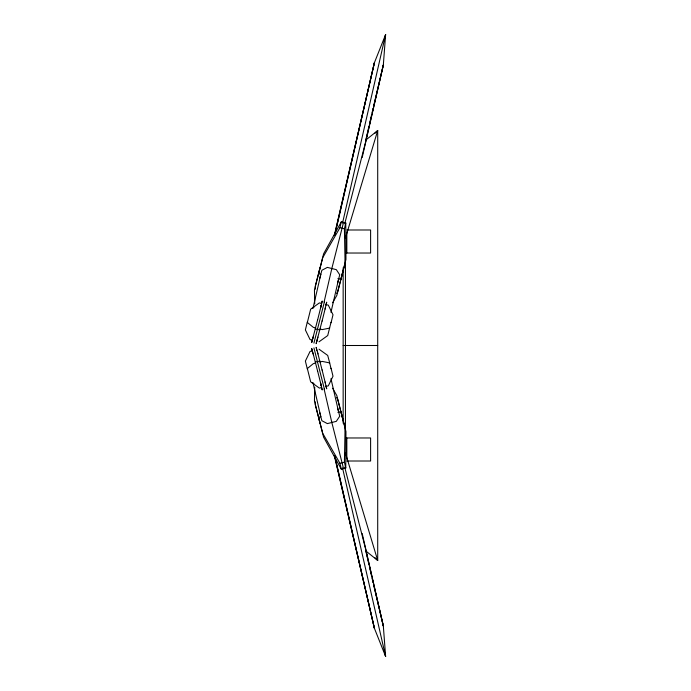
<?xml version="1.0" encoding="UTF-8"?>
<svg xmlns="http://www.w3.org/2000/svg" width="691" height="691" viewBox="0 0 691 691"><rect width="100%" height="100%" fill="white"/><g stroke="black" fill="none" stroke-linecap="round" stroke-linejoin="round"><path stroke-width="1.04" d="M315.45 401.86L315.346 405.004L323.621 437.222L341.294 469.12L345.759 467.997L345.966 431.59L337.683 399.372L336.603 397.567M314.716 387.133L314.448 401.134L322.732 433.352L339.946 463.315L341.294 469.12M345.759 467.997L344.42 462.184L345.068 427.72L336.793 395.502L332.613 388.238M336.603 293.433L337.683 291.628L345.966 259.41L345.759 223.003L341.294 221.88L323.621 253.778L318.594 273.757L320.624 274.267M313.092 307.815L320.823 274.318M334.297 235.527L374.392 62.726L385.621 34.55L383.332 64.98L362.188 157.505M334.634 234.975L374.392 62.726L335.04 234.145M312.712 338.357L311.693 342.546L317.618 319.847M320.874 305.845L320.555 307.219L321.082 305.344M320.581 307.918L322.222 301.051L321.41 303.928M314.716 303.867L314.448 289.866L322.732 257.648L339.946 227.685L341.294 221.88M324.096 302.01L331.827 268.523M324.459 301.613L313.93 343.116M342.529 223.089L385.621 34.55L384.878 37.685M343.522 222.442L331.611 269.378M316.884 340.525L316.158 343.677L322.084 320.97M325.055 309.05L326.688 302.183L325.884 305.059M332.613 302.762L336.793 295.498L345.068 263.28L344.42 228.816L345.759 223.003M365.815 139.945L367.517 132.586M368.001 130.478L368.968 126.272M369.452 124.164L371.637 114.697M372.129 112.59L373.097 108.383M373.581 106.284L374.557 102.069M366.118 139.547L383.332 64.98L374.798 101.041M330.963 312.315L338.694 278.827M319 341.829L327.715 335.558L331.032 322.274M342.27 273.584L340.931 279.389L337.882 278.62M307.331 321.946L305.379 329.927L310.069 339.575L312.306 340.136L313.481 335.956M317.61 319.976L321.013 306.312M322.075 321.108L325.478 307.435M331.049 322.783L333.002 314.802L328.311 305.154L326.083 304.593M319.933 267.953L315.346 285.996L315.45 289.14M344.74 223.763L366.187 139.746L377.709 130.53L377.709 560.47L366.187 551.254L344.74 467.237M319.786 278.343L321.859 270.293L327.361 267.391L336.301 269.645L339.73 274.802L337.657 282.852M316.772 341.259L317.946 337.078M345.448 238.015L377.709 130.53L374.876 133.372M312.116 308.462L313.878 307.53M321.609 387.53L319.38 388.1L310.665 381.829L307.348 368.545L313.317 363.665L315.545 363.103L315.329 362.136L319.795 361.004L320.019 361.972L322.248 361.41L329.693 362.913L331.032 368.726M326.083 386.407L328.311 385.846L333.002 376.198L331.049 368.217M320.624 416.733L318.594 417.243L319.933 423.047M337.882 412.38L340.931 411.611L342.27 417.416M339.946 463.315L344.42 462.184M329.693 328.087L322.248 329.59L320.019 329.028L319.795 329.996L315.329 328.864L315.545 327.897L313.317 327.335L307.348 322.455L310.665 309.171L319.38 302.9L321.609 303.47M346.83 229.991L370.609 229.991L370.609 253.027L345.448 253.027M343.151 345.5L377.709 345.5M345.448 437.973L370.609 437.973L370.609 461.009L346.83 461.009M339.946 227.685L344.42 228.816M312.116 382.538L313.878 383.47M319 349.171L327.715 355.442L329.693 362.913M374.876 557.628L377.709 560.47L345.448 452.985M317.946 353.922L316.158 347.323L316.884 350.475M325.884 385.941L326.688 388.817L325.055 381.95M313.93 347.884L324.459 389.387M313.481 355.044L311.693 348.454L312.66 352.652L312.306 350.864L310.069 351.425L305.379 361.073L307.331 369.054M321.082 385.656L320.555 383.781L320.874 385.155M321.41 387.072L322.222 389.949L320.581 383.082M337.657 408.148L339.73 416.198L336.301 421.355L327.361 423.609L321.859 420.707L319.786 412.657M317.506 352.116L322.084 370.03M331.611 421.622L343.522 468.558M313.04 353.248L317.618 371.153M322.075 369.892L325.478 383.565M317.61 371.024L321.013 384.688M374.798 589.959L383.332 626.02L385.621 656.45L374.392 628.274L334.297 455.473M384.878 653.315L385.621 656.45L342.529 467.911M330.963 378.685L338.694 412.173M362.188 533.495L383.332 626.02L366.118 551.453M365.815 551.055L367.517 558.414M368.001 560.522L368.968 564.728M369.452 566.836L371.637 576.303M372.129 578.41L373.097 582.617M373.581 584.716L374.557 588.931M324.096 388.99L331.827 422.477M335.04 456.855L374.392 628.274L334.634 456.025M313.092 383.185L320.823 416.682M346.83 232.081L346.83 253.027M346.83 437.973L346.83 458.919M345.448 236.27L345.448 238.369M345.448 259.514L345.448 431.486M345.448 452.631L345.448 454.73M343.151 267.771L343.151 423.229"/></g></svg>
